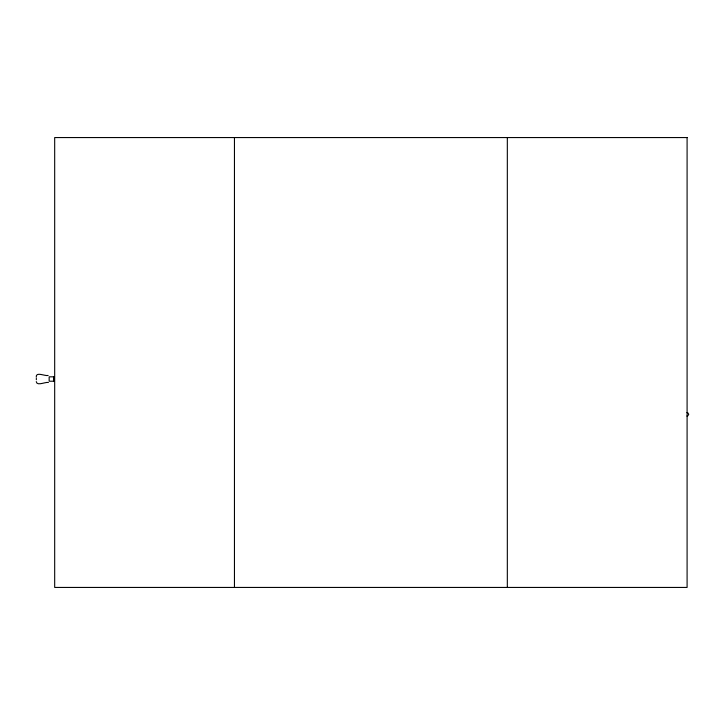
<?xml version="1.0" encoding="UTF-8"?>
<svg xmlns="http://www.w3.org/2000/svg" width="725" height="725" viewBox="0 0 725 725"><rect width="100%" height="100%" fill="white"/><g stroke="black" fill="none" stroke-linecap="round" stroke-linejoin="round"><path stroke-width="1.09" d="M48.421 382.465C45.403 381.749 36.721 386.38 36.25 381.622M53.768 376.828L49.155 376.828L49.155 381.223L53.768 381.223M48.131 375.459C45.041 376.366 35.625 371.272 36.25 377.19M507.328 137.56L507.328 587.44M234.456 137.56L234.456 587.44M53.768 376.674L53.768 381.368M53.578 376.483L53.578 381.558M36.341 378.314L36.341 379.737M686.91 412.588A1.948 1.948 0 0 1 687.826 412.815L688.75 414.319L687.826 415.815A1.948 1.948 0 0 1 686.91 416.05M687.092 137.56L54.683 137.56L54.683 587.44L687.092 587.44L687.092 137.56"/></g></svg>
